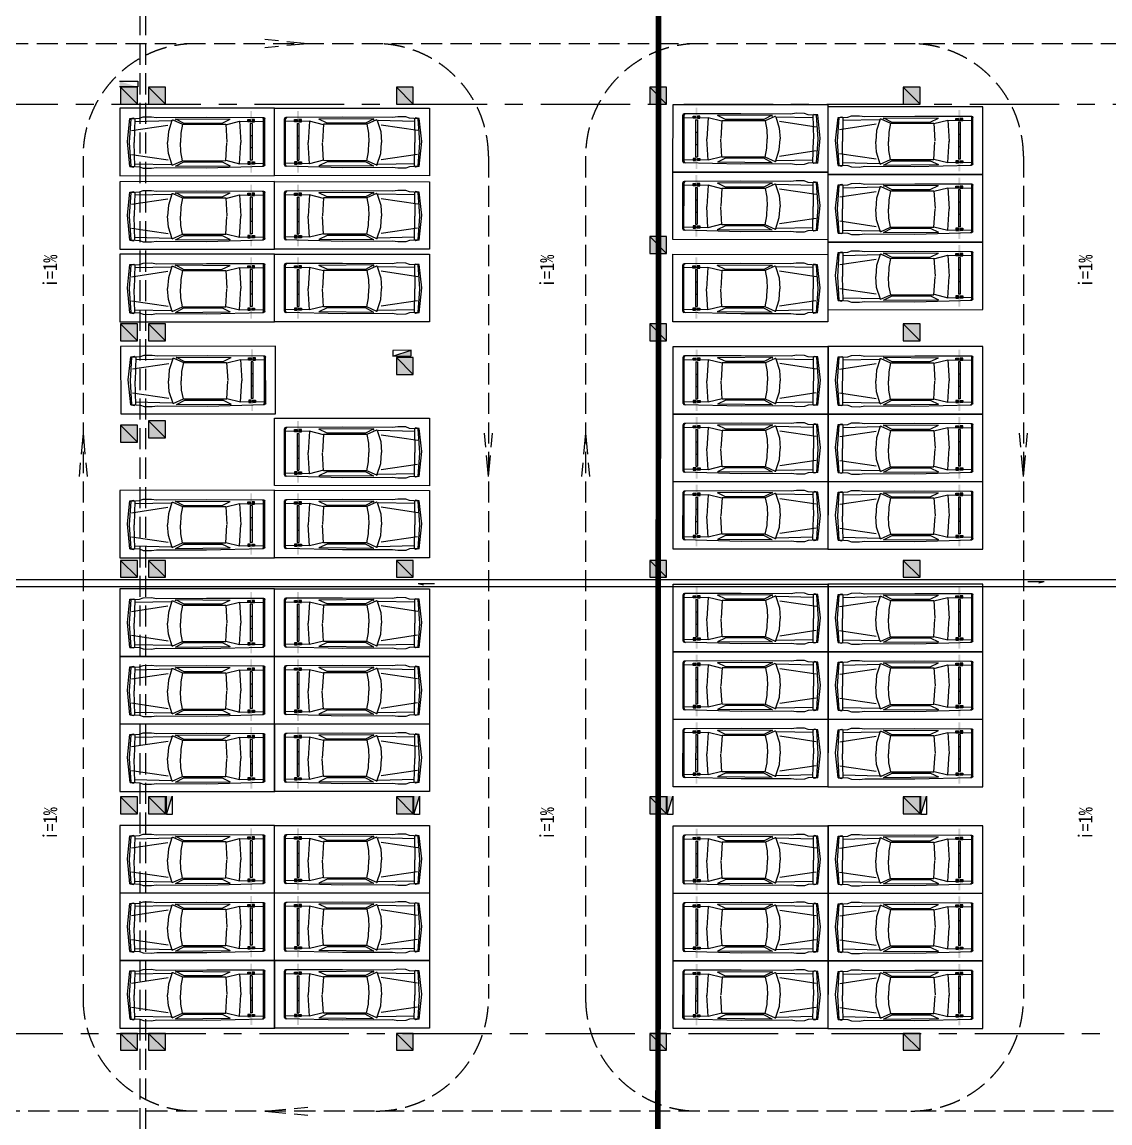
# Model space of a CAD drawing. Extents: x 953929 to 1132291, y -67290 to 107124.
# Drawn here: x 1059548 to 1098189, y 8223 to 47323 of the extents above; entities that cross this region are included whole.
import ezdxf

# ---------------------------------------------------------------- set-up
doc = ezdxf.new("R2010")
doc.units = 0
doc.header["$MEASUREMENT"] = 0
for name, pattern in [('ACAD_ISO02W100', [15, 12, -3]), ('CENTER', [50.8, 31.75, -6.35, 6.35, -6.35]), ('DASH', [0.35, 0.25, -0.1])]:
    doc.linetypes.add(name, pattern=pattern)
for name, color, linetype in [('2', 6, 'ACAD_ISO02W100'), ('DIM', 7, 'CONTINUOUS'), ('KWC', 253, 'CONTINUOUS'), ('TC', 8, 'CONTINUOUS'), ('WIN', 4, 'CONTINUOUS'), ('WINDOW', 254, 'CONTINUOUS'), ('WINDOWS', 4, 'CONTINUOUS'), ('柱子', 2, 'CONTINUOUS')]:
    doc.layers.add(name, color=color, linetype=linetype)
doc.styles.add('CHINA', font='SimSun.ttf', dxfattribs={"width": 0.85, "height": 150})
doc.styles.add('DIM', font='', dxfattribs={"width": 0.75})
doc.styles.get('DIM').set_extended_font_data('FangSong_GB2312')

# ---------------------------------------------------------------- blocks, each defined once
blk = doc.blocks.new('CW')
at = {"layer": 'KWC'}
h = blk.add_hatch(color=256, dxfattribs=at)
h.paths.add_polyline_path([(800, -546), (800, -109), (865, -109), (865, -546)])
h.paths.add_polyline_path([(799, -1419), (799, -982), (865, -982), (865, -1419)])
h.paths.add_polyline_path([(799, -2292), (799, -1855), (864, -1855), (864, -2292)])
h = blk.add_hatch(color=256, dxfattribs=at)
h.paths.add_polyline_path([(865, -412), (865, -488), (953, -488), (953, -412)])
h.paths.add_polyline_path([(800, -412), (800, -488), (712, -488), (712, -412)])
edge = h.paths.add_edge_path(flags=16)
edge.add_ellipse((756, -450), major_axis=(-10.2, 10.2), ratio=1, start_angle=-45.0335, end_angle=314.9665, ccw=False)
edge = h.paths.add_edge_path(flags=16)
edge.add_ellipse((909, -450), major_axis=(-10.2, 10.2), ratio=1, start_angle=-45.0335, end_angle=314.9665, ccw=False)
h = blk.add_hatch(color=256, dxfattribs=at)
h.paths.add_polyline_path([(864, -1989), (864, -1913), (952, -1913), (952, -1989)])
edge = h.paths.add_edge_path(flags=16)
edge.add_ellipse((908, -1951), major_axis=(-10.2, 10.2), ratio=1, start_angle=-45.0335, end_angle=314.9665, ccw=False)
edge = h.paths.add_edge_path(flags=16)
edge.add_ellipse((755, -1951), major_axis=(-10.2, 10.2), ratio=1, start_angle=-45.0335, end_angle=314.9665, ccw=False)
h.paths.add_polyline_path([(799, -1989), (799, -1913), (712, -1913), (712, -1989)])
for p, q in [((-1, -2400), (0, 0)), ((0, 0), (5500, -3)), ((349, -2022), (350, -379)), ((391, -2023), (392, -379)), ((2414, -328), (395, -334)), ((3522, -383), (1576, -397)), ((4190, -340), (2414, -328)), ((3522, -383), (3226, -538)), ((4377, -312), (4190, -340)), ((4665, -317), (4377, -312)), ((4796, -365), (4665, -317)), ((5098, -381), (4796, -365)), ((4966, -373), (4985, -1225)), ((5003, -350), (4985, -372)), ((5139, -372), (5003, -350)), ((5154, -1230), (5098, -381)), ((5227, -1193), (5139, -372)), ((5500, -3), (5499, -2403)), ((1245, -471), (397, -483)), ((712, -488), (712, -412)), ((712, -412), (800, -412)), ((800, -488), (712, -488)), ((800, -546), (799, -1855)), ((800, -412), (800, -488)), ((800, -546), (865, -546)), ((865, -546), (864, -1855)), ((865, -412), (865, -488)), ((953, -412), (865, -412)), ((865, -488), (953, -488)), ((953, -488), (953, -412)), ((1245, -471), (1197, -1224)), ((1734, -592), (1245, -471)), ((1864, -537), (1576, -397)), ((1735, -578), (1696, -1211)), ((3273, -579), (1735, -578)), ((3226, -538), (1864, -537)), ((3615, -425), (3273, -579)), ((3273, -579), (3333, -897)), ((3646, -439), (3773, -838)), ((4970, -473), (3673, -445)), ((5082, -800), (3786, -605)), ((799, -982), (865, -982)), ((3333, -897), (3345, -1224)), ((3773, -838), (3802, -1224)), ((799, -1419), (865, -1419)), ((1244, -1976), (1197, -1222)), ((1734, -1869), (1696, -1236)), ((3272, -1870), (3333, -1552)), ((3333, -1552), (3345, -1225)), ((3772, -1612), (3802, -1226)), ((4965, -2077), (4985, -1226)), ((5097, -2070), (5154, -1230)), ((5138, -2079), (5227, -1193)), ((799, -1913), (712, -1913)), ((712, -1913), (712, -1989)), ((799, -1855), (864, -1855)), ((799, -1989), (799, -1913)), ((864, -1989), (864, -1913)), ((864, -1913), (952, -1913)), ((952, -1913), (952, -1989)), ((1733, -1855), (1244, -1976)), ((1863, -1910), (1575, -2050)), ((3272, -1870), (1734, -1869)), ((3225, -1911), (1863, -1910)), ((3521, -2067), (3225, -1911)), ((3637, -2034), (3272, -1870)), ((3637, -2034), (3772, -1612)), ((5081, -1651), (3785, -1844)), ((2413, -2120), (393, -2067)), ((1244, -1976), (396, -1962)), ((712, -1989), (799, -1989)), ((952, -1989), (864, -1989)), ((3521, -2067), (1575, -2050)), ((4189, -2110), (2413, -2120)), ((4969, -1977), (3672, -2005)), ((4376, -2138), (4189, -2110)), ((4664, -2133), (4376, -2138)), ((4795, -2085), (4664, -2133)), ((5097, -2070), (4795, -2085)), ((5002, -2101), (4984, -2079)), ((5138, -2079), (5002, -2101)), ((5499, -2403), (-1, -2400))]:
    blk.add_line(p, q, dxfattribs=at)
for centre in [(756, -450), (909, -450), (755, -1951), (908, -1951)]:
    blk.add_circle(centre, 14.4, dxfattribs=at)
for centre, major_axis, start_param, end_param in [((395, -379), (-45, 0.4), -1.558913, 0.008145), ((437, -379), (-45, 0.1), -1.565717, 0.001342), ((3509, -415), (11.2, 0.7), -1.159955, 1.503276), ((3624, -446), (22.5, 0.3), 0.294791, 1.978353), ((3333, -1224), (7.95, 7.95), 5.46214, 5.532266), ((3791, -1225), (-7.95, 7.95), 3.84936, 4.003454), ((4974, -1225), (7.95, 7.95), 5.474521, 5.519885), ((394, -2022), (-45, 0.1), 0.002021, 1.546781), ((436, -2023), (-45, 0.1), 0.002021, 1.546781), ((3623, -2003), (22.5, 0.4), 4.270615, 5.954177)]:
    blk.add_ellipse(centre, major_axis=major_axis, ratio=1, start_param=start_param, end_param=end_param, dxfattribs=at)
at = {"layer": 'KWC', "linetype": 'Continuous', "style": 'DIM', "oblique": 360, "flags": 9}
for tag in ['YSIZE', 'XSIZE']:
    blk.add_attdef(tag, (5154, -1230), '', height=0.45, rotation=179.9665, dxfattribs=at)
blk = doc.blocks.new('ZHU')
at = {"layer": '柱子'}
h = blk.add_hatch(color=256, dxfattribs=at)
h.paths.add_polyline_path([(300, -300), (300, 300), (-300, 300)])
h.paths.add_polyline_path([(-300, 300), (-300, -300), (300, -300)], flags=16)
blk.add_line((-300, 300), (300, -300), dxfattribs=at)
blk.add_lwpolyline([(-300, -300), (300, -300), (300, 300), (-300, 300)], close=True, dxfattribs=at)
blk = doc.blocks.new('A$C01856CDB')
at = {"layer": 'WIN'}
for q in [(588, 47), (189, 0)]:
    blk.add_line((0, 47), q, dxfattribs=at)
blk = doc.blocks.new('A$C445D01A8')
at = {"layer": 'WINDOW'}
blk.add_blockref('A$C01856CDB', (0, 0), dxfattribs=at)
blk = doc.blocks.new('A$C084E10F1')
at = {"layer": 'WINDOWS', "xscale": -1}
blk.add_blockref('A$C445D01A8', (588, 0), dxfattribs=at)

msp = doc.modelspace()

# ---------------------------------------------------------------- linework, layer by layer
at = {"layer": '2', "ltscale": 100, "const_width": 200}
msp.add_lwpolyline([(1082160.88, 53404.176), (1082131.405, 2927.635)], dxfattribs=at)
at = {"layer": 'DIM'}
for points in [[(1059898.496, 37485.627, 0, 60, 0), (1059898.496, 37885.627, 0, 0, 0), (1059898.496, 39313.728, 0, 0, 0)], [(1077543.393, 37485.627, 0, 60, 0), (1077543.393, 37885.627, 0, 0, 0), (1077543.393, 39313.728, 0, 0, 0)], [(1096668.835, 37485.627, 0, 60, 0), (1096668.835, 37885.627, 0, 0, 0), (1096668.835, 39313.728, 0, 0, 0)], [(1059898.496, 19834.31, 0, 60, 0), (1059898.496, 19434.31, 0, 0, 0), (1059898.496, 18006.21, 0, 0, 0)], [(1077543.393, 19834.31, 0, 60, 0), (1077543.393, 19434.31, 0, 0, 0), (1077543.393, 18006.21, 0, 0, 0)], [(1096668.835, 19834.31, 0, 60, 0), (1096668.835, 19434.31, 0, 0, 0), (1096668.835, 18006.21, 0, 0, 0)]]:
    msp.add_lwpolyline(points, format="xyseb", dxfattribs=at)
at = {"layer": 'TC'}
for p, q in [((1063013.489, 45217.479), (1063663.489, 45217.819)), ((1063663.593, 45017.819), (1063013.594, 45017.479)), ((1063663.489, 45217.819), (1063663.593, 45017.819)), ((1073369.283, 35667.121), (1072719.383, 35655.692)), ((1072719.383, 35655.692), (1072722.9, 35455.723)), ((1072722.9, 35455.723), (1073369.283, 35667.121)), ((1073372.799, 35467.152), (1073369.283, 35667.121)), ((1072722.9, 35455.723), (1073372.799, 35467.152)), ((1064676.176, 19181.444), (1064676.176, 19831.444)), ((1064676.176, 19181.444), (1064876.176, 19831.444)), ((1064876.176, 19831.444), (1064876.176, 19181.444)), ((1073463.26, 19181.444), (1073463.26, 19831.444)), ((1073463.26, 19181.444), (1073663.26, 19831.444)), ((1073663.26, 19831.444), (1073663.26, 19181.444)), ((1082459.921, 19181.444), (1082459.921, 19831.444)), ((1082459.921, 19181.444), (1082659.921, 19831.444)), ((1082659.921, 19831.444), (1082659.921, 19181.444)), ((1091474.867, 19181.444), (1091674.867, 19831.444)), ((1091474.867, 19181.444), (1091474.867, 19831.444)), ((1091674.867, 19831.444), (1091674.867, 19181.444)), ((1064876.176, 19181.444), (1064676.176, 19181.444)), ((1073663.26, 19181.444), (1073463.26, 19181.444)), ((1082659.921, 19181.444), (1082459.921, 19181.444)), ((1091674.867, 19181.444), (1091474.867, 19181.444))]:
    msp.add_line(p, q, dxfattribs=at)
for points in [[(1063660.692, 45018.909), (1063014.483, 45018.571), (1063016.248, 45214.385)], [(1072725.781, 35456.865), (1073371.89, 35468.228), (1073366.58, 35663.977)], [(1064677.268, 19184.345), (1064677.268, 19830.554), (1064873.081, 19828.687)], [(1073464.352, 19184.345), (1073464.352, 19830.554), (1073660.165, 19828.687)], [(1082461.012, 19184.345), (1082461.012, 19830.554), (1082656.825, 19828.687)], [(1091475.959, 19184.345), (1091475.959, 19830.554), (1091671.771, 19828.687)]]:
    msp.add_solid(points, dxfattribs=at)
at = {"layer": 'WINDOWS', "color": 8, "linetype": 'DASH', "ltscale": 3000}
for p, q in [((1063743.554, -4595.824), (1063743.554, 84879.176)), ((1063943.554, -4595.824), (1063943.554, 84879.176)), ((1117518.554, 46554.176), (989125.074, 46554.176)), ((1069702.576, 46554.176), (1068167.236, 46696.572)), ((1069702.576, 46554.176), (1068167.236, 46411.779)), ((1061714.59, 42554.176), (1061714.59, 12645.265)), ((1076114.418, 42554.176), (1076114.418, 12645.265)), ((1079564.418, 42554.176), (1079564.418, 12645.265)), ((1095115.847, 42554.176), (1095115.847, 12645.265)), ((1061714.59, 32717.477), (1061572.193, 31182.137)), ((1061714.59, 32717.477), (1061856.986, 31182.137)), ((1076114.418, 31182.137), (1075972.021, 32717.477)), ((1076114.418, 31182.137), (1076256.814, 32717.477)), ((1079564.418, 32717.477), (1079422.021, 31182.137)), ((1079564.418, 32717.477), (1079706.814, 31182.137)), ((1095115.847, 31182.137), (1094973.451, 32717.477)), ((1095115.847, 31182.137), (1095258.244, 32717.477)), ((1114068.554, 8645.265), (1041226.781, 8645.265)), ((1068167.236, 8645.265), (1069702.576, 8787.661)), ((1068167.236, 8645.265), (1069702.576, 8502.868))]:
    msp.add_line(p, q, dxfattribs=at)
at = {"layer": 'WINDOWS', "color": 8, "linetype": 'CENTER', "ltscale": 100}
for p, q in [((1001768.554, 44404.176), (1122993.554, 44404.176)), ((1052743.554, 11404.176), (1122993.554, 11404.176))]:
    msp.add_line(p, q, dxfattribs=at)
at = {"layer": 'WINDOWS'}
for p, q in [((1054768.554, 27529.176), (1107262.34, 27529.176)), ((1054768.554, 27279.176), (1107262.34, 27279.176))]:
    msp.add_line(p, q, dxfattribs=at)
at = {"layer": 'WINDOWS', "color": 8, "linetype": 'DASH', "ltscale": 3000}
for centre, start, end in [((1065714.59, 42554.176), 90, 180), ((1072114.418, 42554.176), 0, 90), ((1083564.418, 42554.176), 90, 180), ((1091115.847, 42554.176), 0, 90), ((1065714.59, 12645.265), 180, 270), ((1072114.418, 12645.265), 270, 0), ((1083564.418, 12645.265), 180, 270), ((1091115.847, 12645.265), 270, 0)]:
    msp.add_arc(centre, 4000, start, end, dxfattribs=at)

# ---------------------------------------------------------------- block references
at = {"layer": 'KWC', "xscale": -1}
for p in [(1068518.454, 44268.412), (1093668.981, 44308.955), (1093670.383, 41908.956), (1093670.383, 41908.956), (1068518.454, 41653.249), (1093671.784, 39508.956), (1068518.454, 39077.709), (1068550.419, 35805.215), (1093668.981, 35799.29), (1093670.383, 33399.29), (1093671.784, 30999.29), (1068518.454, 30692.991), (1068518.454, 27192.552), (1093668.981, 27360.49), (1068519.856, 24792.552), (1093670.383, 24960.49), (1068521.257, 22392.552), (1093671.784, 22560.491), (1068518.454, 18792.552), (1093668.981, 18779.15), (1068519.856, 16392.552), (1093670.383, 16379.151), (1068521.257, 13992.552), (1093671.784, 13979.151)]:
    msp.add_blockref('CW', p, dxfattribs=at)
at = {"layer": 'KWC'}
for p in [(1068518.454, 44268.412), (1082668.983, 44394.218), (1082667.582, 41994.219), (1082667.582, 41994.219), (1068518.454, 41653.249), (1068518.454, 39077.709), (1082666.181, 39074.435), (1082677.392, 35799.29), (1068518.454, 33257.726), (1082675.991, 33399.29), (1082674.589, 30999.29), (1068518.454, 30692.991), (1068518.454, 27192.552), (1082677.392, 27360.49), (1068517.053, 24792.552), (1082675.991, 24960.49), (1068515.651, 22392.552), (1082674.589, 22560.491), (1068518.454, 18792.552), (1082677.392, 18779.15), (1068517.053, 16392.552), (1082675.991, 16379.151), (1068515.651, 13992.552), (1082674.589, 13979.151)]:
    msp.add_blockref('CW', p, dxfattribs=at)
at = {"layer": 'WINDOWS', "xscale": -1}
msp.add_blockref('A$C084E10F1', (1074200.161, 27332.297), dxfattribs=at)
at = {"layer": 'WINDOWS'}
msp.add_blockref('A$C084E10F1', (1095265.713, 27398.087), dxfattribs=at)
at = {"layer": '柱子'}
for p in [(1063343.554, 44704.176), (1064343.554, 44704.176), (1073143.554, 44704.176), (1082143.554, 44704.176), (1091143.554, 44704.176), (1082143.554, 39404.176), (1063343.554, 36304.176), (1064343.554, 36304.176), (1082143.554, 36304.176), (1091143.554, 36304.176), (1073143.554, 35104.176), (1063343.554, 32704.176), (1064343.554, 32854.176), (1063343.554, 27904.176), (1064343.554, 27904.176), (1073143.554, 27904.176), (1082143.554, 27904.176), (1091143.554, 27904.176), (1063343.554, 19504.176), (1064343.554, 19504.176), (1073143.554, 19504.176), (1082143.554, 19504.176), (1091143.554, 19504.176), (1063343.554, 11104.176), (1064343.554, 11104.176), (1073143.554, 11104.176), (1082143.554, 11104.176), (1091143.554, 11104.176)]:
    msp.add_blockref('ZHU', p, dxfattribs=at)

# ---------------------------------------------------------------- texts
at = {"layer": 'DIM', "style": 'CHINA', "width": 0.85}
for p in [(1060795.934, 37906.039), (1078440.831, 37906.039), (1097566.273, 37906.039), (1060795.934, 18282.926), (1078440.831, 18282.926), (1097566.273, 18282.926)]:
    msp.add_text('i=1%', height=500, rotation=90, dxfattribs=at).set_placement(p)

doc.saveas('drawing.dxf')
